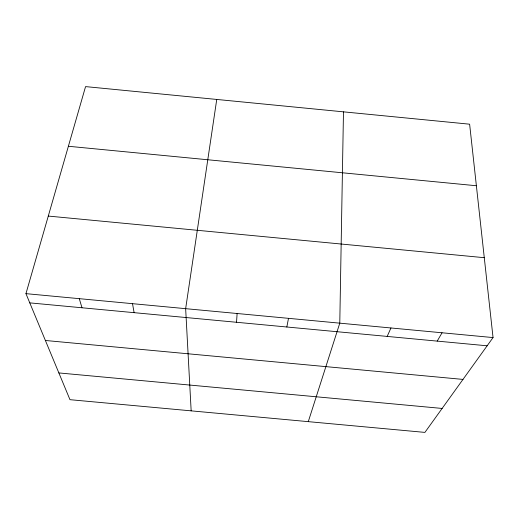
<?xml version="1.0" encoding="UTF-8"?>
<svg xmlns="http://www.w3.org/2000/svg" width="519" height="519" viewBox="0 0 519 519"><rect width="100%" height="100%" fill="white"/><g stroke="black" fill="none" stroke-linecap="round" stroke-linejoin="round"><path stroke-width="0.78" d="M343.474 111.845L339.783 323.155L308.28 421.649M236.528 322.273L237.125 313.508M216.747 99.44L185.653 308.669L191.161 410.853M286.832 326.996L288.499 318.335M25.95 293.65L85.564 86.602L469.624 124.19L493.05 337.571L424.905 432.398L69.974 399.682L25.95 293.65L493.05 337.571M387.168 336.416L390.963 327.969M437.199 341.113L442.052 332.776M29.778 302.869L487.133 345.797M45.393 340.483L462.987 379.408M58.868 372.927L442.123 408.44M48.286 216.066L484.279 257.69M68.385 146.267L476.384 185.744M79.284 298.665L81.996 307.773M132.52 303.673L134.11 312.665"/></g></svg>
